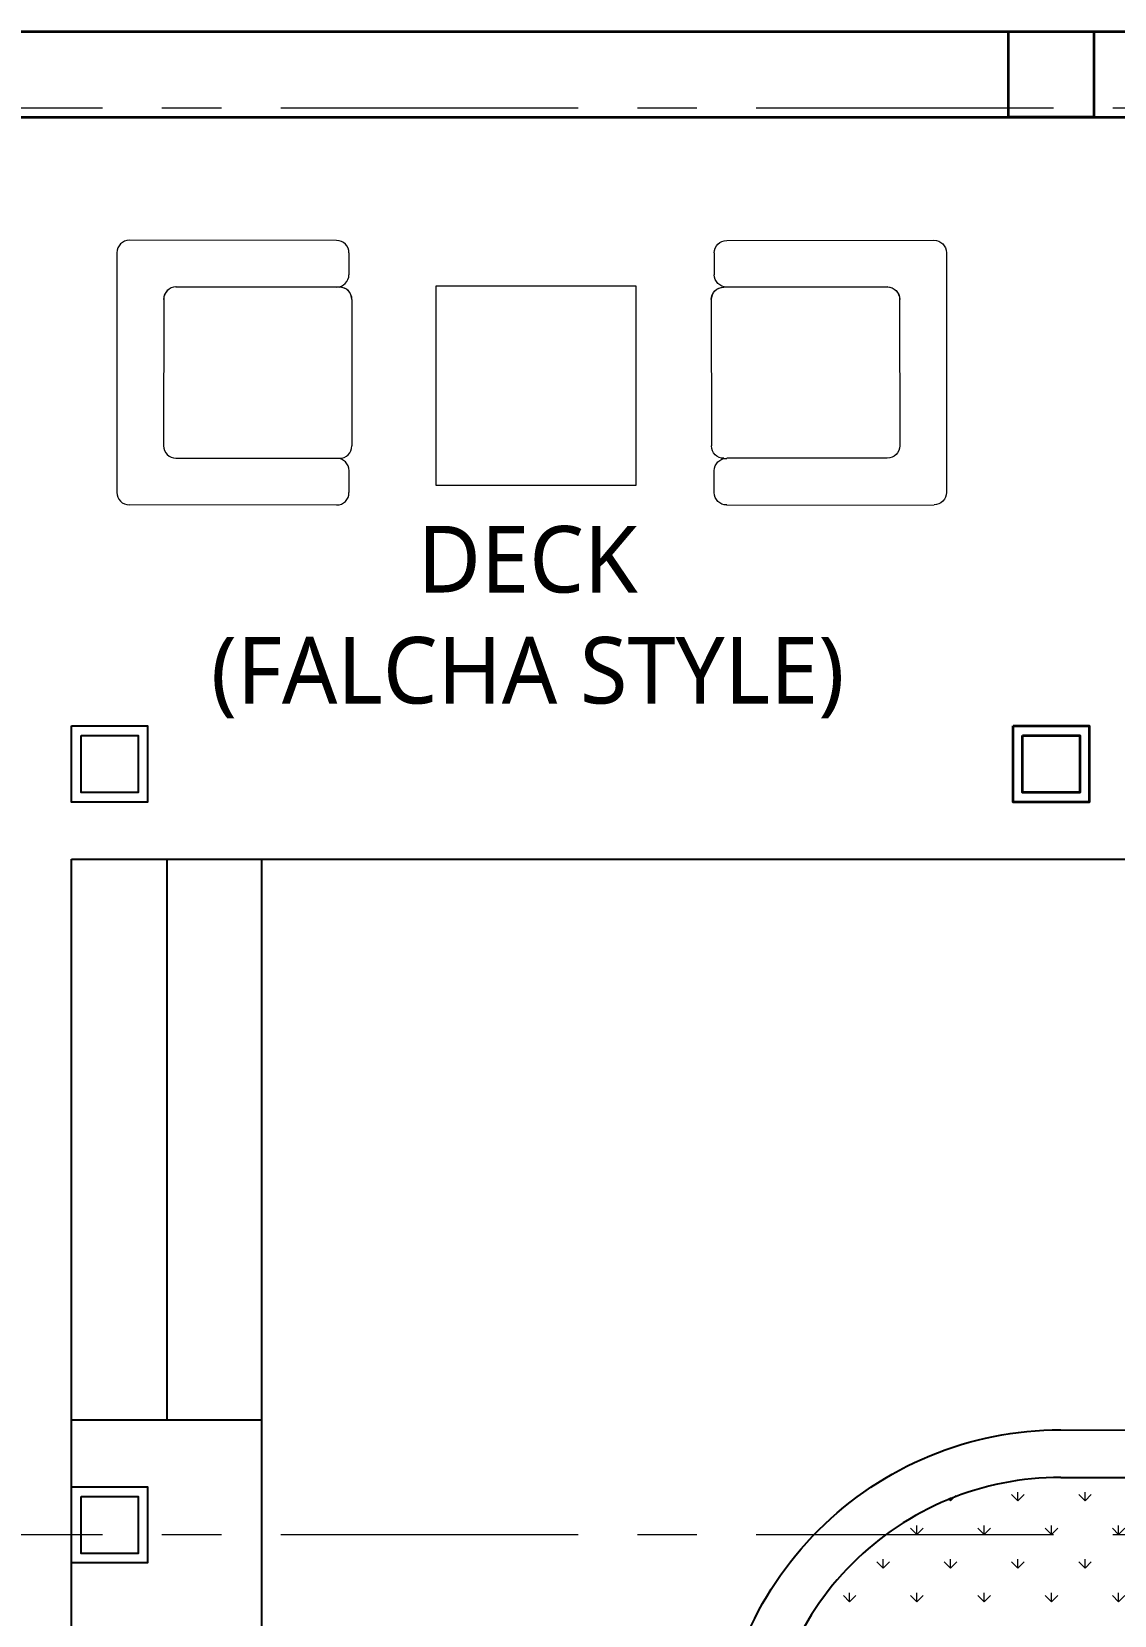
# Model space of a CAD drawing. Header units: inches. Extents: x 17146 to 31738, y -8920 to -2452.
# Drawn here: x 21635.7 to 21749.5, y -6594 to -6427.5 of the extents above; entities that cross this region are included whole.
import ezdxf

# ---------------------------------------------------------------- set-up
doc = ezdxf.new("R2010")
doc.units = ezdxf.units.IN
doc.header["$LTSCALE"] = 25
doc.header["$MEASUREMENT"] = 0
doc.linetypes.add('CENTER', pattern=[2, 1.25, -0.25, 0.25, -0.25])
for name, color, linetype, lineweight in [('Center line', 252, 'CENTER', 20), ('Column', 130, 'Continuous', 35), ('Furniture', 125, 'Continuous', 20), ('Hatch', 253, 'Continuous', 13), ('Stairs', 134, 'Continuous', 25), ('Wall-Section', 6, 'Continuous', 35)]:
    doc.layers.add(name, color=color, linetype=linetype, lineweight=lineweight)
doc.layers.add('Text-internal', color=7, linetype='Continuous')
doc.styles.add('int text 1in-8ft', font='trebuc.ttf', dxfattribs={"height": 7})

# ---------------------------------------------------------------- blocks, each defined once
blk = doc.blocks.new('sofa_1seater')
for p, q in [((15.4, 0.01), (-15.4, -0.01)), ((-17, -28.25), (-17, -1.61)), ((17, -28.22), (17, -1.59)), ((9.4, -6.01), (-9.4, -6.01)), ((-11, -7.61), (-11, -28.25)), ((11, -7.56), (11, -28.61)), ((11, -7.59), (11, -28.59)), ((11, -28.59), (11, -7.59)), ((-15.4, -29.85), (-12.6, -29.85)), ((9.4, -30.21), (-9.4, -30.21)), ((15.4, -29.82), (12.6, -29.82))]:
    blk.add_line(p, q)
for centre, major_axis, start_param, end_param in [((15.4, -1.59), (-1.13, 1.13), 3.926991, 5.497787), ((-15.4, -1.61), (1.13, 1.13), 0.785398, 2.356194), ((-9.4, -7.61), (1.13, 1.13), 0.785398, 2.356194), ((9.4, -7.59), (-1.13, 1.13), 3.926991, 5.497787), ((9.4, -7.59), (-1.13, 1.13), 3.926991, 5.497787), ((9.4, -7.61), (-1.13, 1.13), 3.926991, 5.497787), ((-15.4, -28.25), (-1.13, 1.13), 0.785398, 2.356194), ((-12.6, -28.25), (1.13, 1.13), 3.926991, 5.497787), ((12.6, -28.22), (-1.13, 1.13), 0.785398, 2.356194), ((15.4, -28.22), (1.13, 1.13), 3.926991, 5.497787), ((-9.4, -28.61), (-1.13, 1.13), 0.785398, 2.356194), ((9.4, -28.59), (1.13, 1.13), 3.926991, 5.497787), ((9.4, -28.59), (1.13, 1.13), 3.926991, 5.497787), ((9.4, -28.61), (1.13, 1.13), 3.926991, 5.497787)]:
    blk.add_ellipse(centre, major_axis=major_axis, ratio=1, start_param=start_param, end_param=end_param)
blk = doc.blocks.new('grid')
at = {"layer": 'Center line'}
for p, q in [((-175, -1), (774, -1)), ((-175, -151), (774, -151))]:
    blk.add_line(p, q, dxfattribs=at)

msp = doc.modelspace()

# ---------------------------------------------------------------- hatches: boundary and pattern name
at = {"layer": 'Hatch', "true_color": 0x139b48}
h = msp.add_hatch(dxfattribs=at)
h.set_pattern_fill('GRASS', color=114, scale=5)
h.set_pattern_definition([(90, (21802.997, -6645.65), (-3.53553, 3.53553), [0.9375, -6.13357]), (45, (21802.997, -6645.65), (-3.53553, 3.53553), [0.9375, -4.0625]), (135, (21802.997, -6645.65), (-3.53553, -3.53553), [0.9375, -4.0625])])
edge = h.paths.add_edge_path()
edge.add_line((21833.76, -6579.56), (21833.83, -6770.15))
edge.add_line((21833.83, -6770.15), (21712.87, -6759.99))
edge.add_line((21712.87, -6759.99), (21712.87, -6610.53))
edge.add_arc((21743.55, -6610.21), 30.69, 89.3912, 180.5899, ccw=False)
edge.add_line((21743.88, -6579.53), (21833.77, -6579.56))

# ---------------------------------------------------------------- linework, layer by layer
at = {"layer": 'Column'}
for points in [[(21738.37, -6427.53), (21747.37, -6427.53), (21747.37, -6436.53), (21738.37, -6436.53), (21738.37, -6427.53)], [(21738.87, -6500.53), (21746.87, -6500.53), (21746.87, -6508.53), (21738.87, -6508.53), (21738.87, -6500.53)]]:
    msp.add_lwpolyline(points, dxfattribs=at)
msp.add_lwpolyline([(21739.87, -6501.53), (21745.87, -6501.53), (21745.87, -6507.53), (21739.87, -6507.53)], close=True, dxfattribs=at)
at = {"layer": 'Furniture'}
msp.add_lwpolyline([(21678.2, -6475.25), (21678.2, -6454.25), (21699.2, -6454.25), (21699.2, -6475.25), (21678.2, -6475.25)], dxfattribs=at)
at = {"layer": 'Stairs'}
for p, q in [((21639.87, -6514.53), (21752.87, -6514.53)), ((21639.87, -6708.53), (21639.87, -6514.53)), ((21649.87, -6514.53), (21649.87, -6573.53)), ((21659.87, -6747.09), (21659.87, -6514.53)), ((21659.87, -6573.53), (21639.87, -6573.53)), ((21743.88, -6579.53), (21833.77, -6579.56))]:
    msp.add_line(p, q, dxfattribs=at)
for points in [[(21639.87, -6500.53), (21647.87, -6500.53), (21647.87, -6508.53), (21639.87, -6508.53), (21639.87, -6500.53)], [(21639.87, -6580.53), (21647.87, -6580.53), (21647.87, -6588.53), (21639.87, -6588.53), (21639.87, -6580.53)]]:
    msp.add_lwpolyline(points, dxfattribs=at)
for points in [[(21640.87, -6501.53), (21646.87, -6501.53), (21646.87, -6507.53), (21640.87, -6507.53)], [(21640.87, -6581.53), (21646.87, -6581.53), (21646.87, -6587.53), (21640.87, -6587.53)]]:
    msp.add_lwpolyline(points, close=True, dxfattribs=at)
msp.add_lwpolyline([(21833.76, -6574.53), (21833.83, -6770.15), (21707.87, -6759.99), (21707.87, -6610.53, -0.41431), (21743.88, -6574.53), (21833.89, -6574.56)], format="xyb", dxfattribs=at)
msp.add_arc((21743.87, -6610.53), 31, 89.9811, 180, dxfattribs=at)
at = {"layer": 'Wall-Section'}
for p, q in [((21600.87, -6427.53), (21838.94, -6427.53)), ((21600.87, -6436.53), (21838.94, -6436.53))]:
    msp.add_line(p, q, dxfattribs=at)
at = {"layer": 'Wall-Section', "color": 1}
msp.add_lwpolyline([(20896.88, -6699.59), (20887.84, -6427.53), (21838.94, -6427.53), (21838.83, -6775.57), (20896.88, -6699.59)], dxfattribs=at)

# ---------------------------------------------------------------- block references
at = {"layer": 'Column'}
msp.add_blockref('grid', (21086.87, -6434.53), dxfattribs=at)
at = {"layer": 'Furniture', "yscale": 0.8181818181803431, "zscale": 0.8181818181803431}
for p, xscale, rotation in [((21644.63, -6463.37), 0.8181818181803431, 89.94874357294569), ((21731.86, -6463.37), -0.8181818181803431, 270.0512564270542)]:
    msp.add_blockref('sofa_1seater', p, dxfattribs=dict(at, xscale=xscale, rotation=rotation))

# ---------------------------------------------------------------- texts
at = {"layer": 'Text-internal', "insert": (21647.66, -6479.5), "char_height": 7, "width": 80.332, "attachment_point": 1, "style": 'int text 1in-8ft'}
msp.add_mtext('\\pxqc;{\\C0;DECK\\P(FALCHA STYLE)}', dxfattribs=at)

doc.saveas('drawing.dxf')
